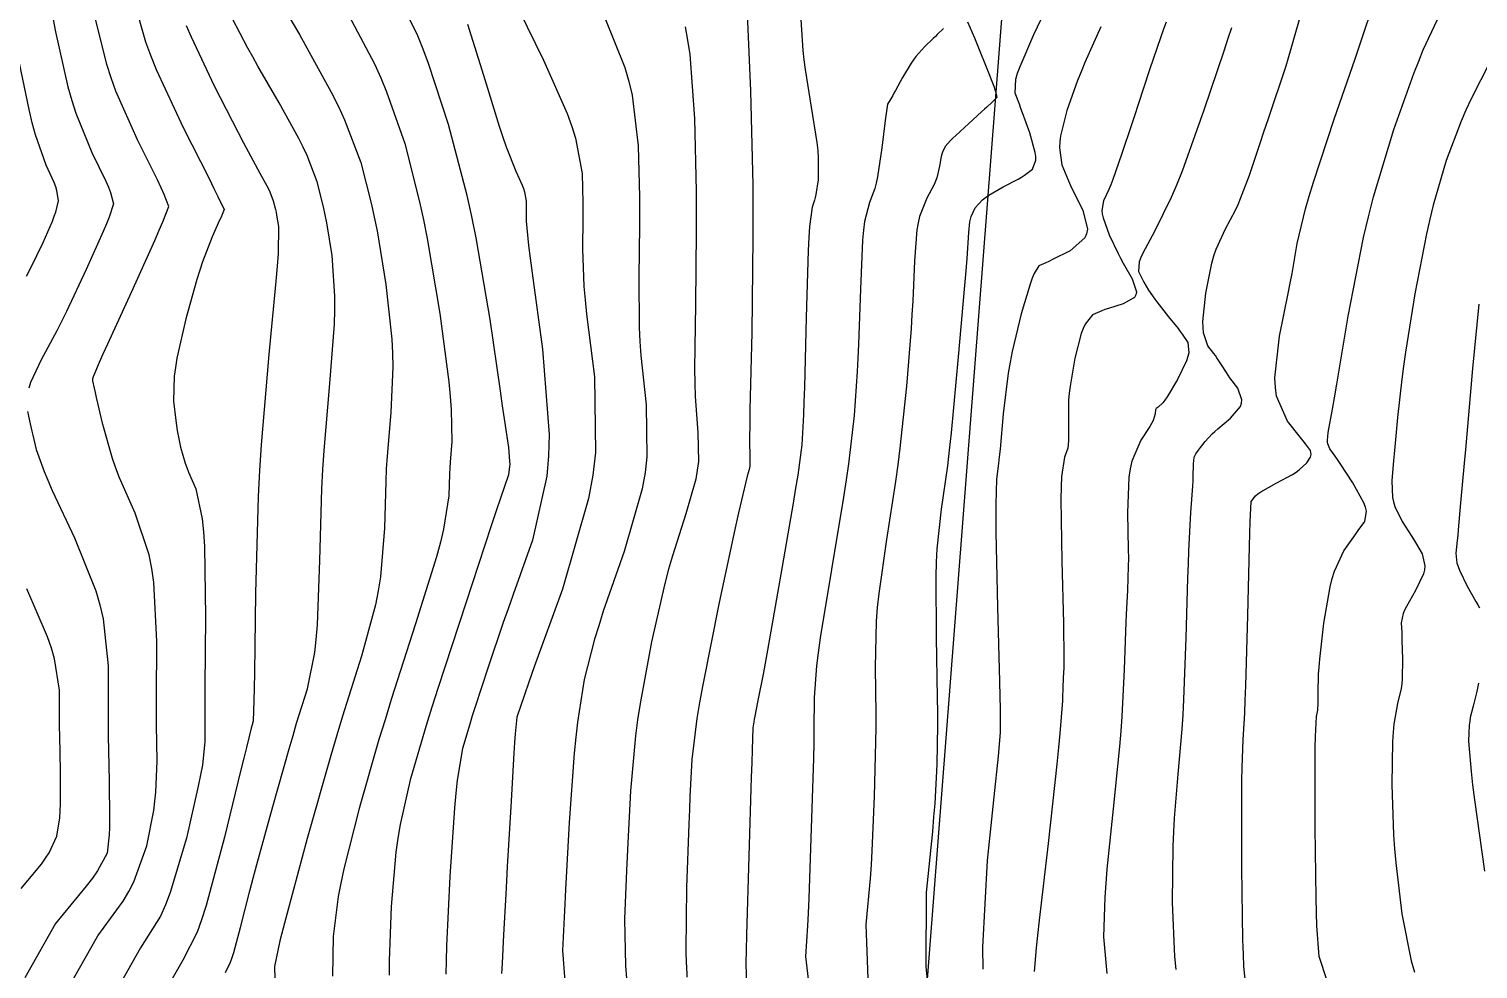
# Model space of a CAD drawing. Header units: metres. Extents: x 837476 to 838477, y 1189012 to 1191014.
# Drawn here: x 838122.8 to 838235.9, y 1189500.8 to 1189574.2 of the extents above; entities that cross this region are included whole.
import ezdxf

# ---------------------------------------------------------------- set-up
doc = ezdxf.new("R2010")
doc.units = ezdxf.units.M
doc.header["$LTSCALE"] = 0.3
for name, color, linetype in [('CORREDORVIA', 94, 'Continuous'), ('COTAS 10', 1, 'Continuous'), ('COTAS INT', 252, 'Continuous')]:
    doc.layers.add(name, color=color, linetype=linetype)

msp = doc.modelspace()

# ---------------------------------------------------------------- linework, layer by layer
at = {"layer": 'CORREDORVIA'}
msp.add_lwpolyline([(837910.676, 1191000.965), (838246.889, 1191005.3), (838347.391, 1190870.925), (838423.516, 1190628.699), (838450.215, 1190473.685), (838321.32, 1190375.615), (838242.09, 1190297.633), (838236.889, 1190068.622), (838166.593, 1189160.17), (837860.483, 1189307.124), (837593.191, 1189234.399), (837744.487, 1189686.609), (837700.859, 1189887.9), (837671.347, 1190075.087), (837676.273, 1190181.696), (837885.383, 1190229.429), (837983.184, 1190344.12), (837817.554, 1190502.187), (837798.033, 1190660.17), (837963.574, 1190795.982)], close=True, dxfattribs=at)
at = {"layer": 'COTAS 10'}
for points in [[(838150.9, 1189500.334), (838150.91, 1189501.438), (838151.063, 1189505.686), (838151.441, 1189509.928), (838151.594, 1189511.029), (838151.768, 1189512.097), (838152.57, 1189515.686), (838153.802, 1189519.846), (838154.247, 1189521.274), (838154.738, 1189522.823), (838156.884, 1189529.412), (838158.879, 1189535.43), (838159.275, 1189536.618), (838159.602, 1189537.598), (838160.215, 1189539.412), (838160.317, 1189540.016), (838160.322, 1189540.234), (838160.317, 1189540.474), (838160.215, 1189541.523), (838159.89, 1189543.782), (838159.745, 1189544.785), (838159.575, 1189545.951), (838158.763, 1189551.523), (838157.677, 1189557.898), (838157.335, 1189559.57), (838156.974, 1189561.202), (838155.522, 1189566.759), (838153.966, 1189571.512), (838153.54, 1189572.638), (838153.117, 1189573.681), (838151.605, 1189576.759)], [(838130.953, 1189576.42), (838131.862, 1189573.198), (838132.25, 1189572.157), (838132.698, 1189571.052), (838134.811, 1189566.528), (838136.82, 1189562.535), (838137.203, 1189561.766), (838137.51, 1189561.143), (838137.995, 1189560.108), (838137.849, 1189559.731), (838137.759, 1189559.523), (838137.647, 1189559.271), (838137.066, 1189557.986), (838136.312, 1189556.043), (838136.091, 1189555.376), (838135.865, 1189554.653), (838135.007, 1189551.576), (838134.317, 1189548.497), (838134.198, 1189547.773), (838134.11, 1189547.105), (838134.051, 1189545.153), (838134.223, 1189543.636), (838134.28, 1189543.242), (838134.341, 1189542.858), (838134.6, 1189541.563), (838134.955, 1189540.318), (838135.079, 1189539.966), (838135.213, 1189539.611), (838135.785, 1189538.303), (838136.292, 1189535.961), (838136.383, 1189534.955), (838136.454, 1189533.793), (838136.536, 1189528.303), (838136.497, 1189522.854), (838136.492, 1189521.718), (838136.49, 1189520.743), (838136.503, 1189518.569), (838136.299, 1189516.729), (838136.16, 1189515.965), (838135.985, 1189515.092), (838135.057, 1189511.018), (838133.799, 1189506.789), (838133.417, 1189505.817), (838133.02, 1189504.931), (838131.466, 1189502.45), (838130.112, 1189500.064)], [(838178.846, 1189575.392), (838179.097, 1189569.386), (838179.265, 1189562.021), (838179.282, 1189559.977), (838179.285, 1189557.931), (838179.189, 1189550.522), (838179.054, 1189544.472), (838179.033, 1189543.283), (838179.019, 1189542.304), (838179.03, 1189540.522), (838179.037, 1189540.085), (838179.021, 1189539.954), (838178.997, 1189539.819), (838178.846, 1189539.294), (838178.383, 1189537.424), (838178.162, 1189536.441), (838177.901, 1189535.256), (838176.626, 1189529.294), (838175.365, 1189523.007), (838175.114, 1189521.616), (838174.905, 1189520.378), (838174.503, 1189517.171), (838174.366, 1189514.29), (838174.325, 1189513.256), (838174.281, 1189512.121), (838174.111, 1189507.171), (838174.055, 1189502.274), (838174.083, 1189501.172), (838174.086, 1189501.126), (838174.13, 1189500.18)], [(838206.438, 1189574.389), (838205.202, 1189571.599), (838204.905, 1189570.878), (838204.627, 1189570.181), (838203.788, 1189567.848), (838203.298, 1189565.866), (838203.24, 1189565.39), (838203.216, 1189564.945), (838203.412, 1189563.599), (838203.914, 1189562.362), (838204.084, 1189561.985), (838204.266, 1189561.594), (838205.034, 1189560.057), (838205.401, 1189558.579), (838205.33, 1189558.224), (838205.185, 1189557.893), (838204.04, 1189556.894), (838202.674, 1189556.201), (838202.39, 1189556.063), (838202.147, 1189555.948), (838201.61, 1189555.727), (838201.235, 1189555.11), (838201.093, 1189554.746), (838200.936, 1189554.298), (838200.233, 1189551.98), (838199.527, 1189549.037), (838199.368, 1189548.195), (838199.224, 1189547.342), (838198.834, 1189544.16), (838198.578, 1189541.397), (838198.518, 1189540.807), (838198.463, 1189540.293), (838198.303, 1189539.069), (838198.237, 1189537.093), (838198.24, 1189536.104), (838198.253, 1189534.924), (838198.38, 1189529.069), (838198.529, 1189523.248), (838198.555, 1189522.089), (838198.576, 1189521.127), (838198.598, 1189519.287), (838198.43, 1189517.415), (838198.33, 1189516.431), (838198.207, 1189515.246), (838197.571, 1189509.287), (838197.201, 1189502.505), (838197.247, 1189500.8)], [(838224.116, 1189499.886), (838223.485, 1189501.794), (838223.314, 1189504.188), (838223.278, 1189505.2), (838223.247, 1189506.363), (838223.176, 1189511.828), (838223.17, 1189517.088), (838223.18, 1189518.123), (838223.194, 1189518.975), (838223.288, 1189520.528), (838223.382, 1189521.025), (838223.397, 1189521.211), (838223.407, 1189521.418), (838223.402, 1189522.34), (838223.451, 1189523.824), (838223.494, 1189524.385), (838223.55, 1189525.011), (838223.861, 1189527.815), (838224.343, 1189530.647), (838224.506, 1189531.291), (838224.683, 1189531.874), (838225.43, 1189533.473), (838226.187, 1189534.553), (838226.369, 1189534.81), (838226.54, 1189535.047), (838227.06, 1189535.749), (838227.187, 1189536.566), (838227.11, 1189536.876), (838226.984, 1189537.223), (838226.124, 1189538.777), (838225.132, 1189540.274), (838224.923, 1189540.585), (838224.741, 1189540.851), (838224.323, 1189541.436), (838224.163, 1189541.807), (838224.144, 1189541.938), (838224.137, 1189542.081), (838224.206, 1189542.699), (838224.532, 1189544.518), (838224.686, 1189545.418), (838224.869, 1189546.49), (838225.761, 1189551.795), (838226.962, 1189557.94), (838227.338, 1189559.543), (838227.734, 1189561.102), (838229.324, 1189566.376), (838230.888, 1189570.73), (838231.268, 1189571.71), (838231.624, 1189572.591), (838232.72, 1189574.958)]]:
    msp.add_lwpolyline(points, dxfattribs=at)
at = {"layer": 'COTAS INT'}
for points in [[(838124.085, 1189578.021), (838124.83, 1189573.997), (838125.799, 1189569.691), (838126.1, 1189568.638), (838126.416, 1189567.646), (838127.679, 1189564.568), (838128.764, 1189562.322), (838128.968, 1189561.855), (838129.131, 1189561.455), (838129.37, 1189560.57), (838129.023, 1189559.509), (838128.816, 1189558.998), (838128.561, 1189558.393), (838127.237, 1189555.422), (838125.7, 1189552.163), (838125.311, 1189551.376), (838124.938, 1189550.638), (838123.72, 1189548.39), (838122.878, 1189546.602), (838122.741, 1189546.154)], [(838141.568, 1189577.709), (838143.885, 1189573.778), (838146.369, 1189569.28), (838146.918, 1189568.167), (838147.408, 1189567.111), (838148.676, 1189563.778), (838149.511, 1189560.519), (838149.726, 1189559.511), (838149.935, 1189558.456), (838150.634, 1189554.265), (838151.091, 1189549.999), (838151.148, 1189548.897), (838151.174, 1189547.83), (838151.017, 1189544.265), (838150.723, 1189540.847), (838150.663, 1189539.873), (838150.613, 1189538.887), (838150.509, 1189535.228), (838150.21, 1189531.421), (838150.036, 1189530.342), (838149.823, 1189529.252), (838148.725, 1189525.228), (838147.251, 1189520.555), (838146.802, 1189519.056), (838146.334, 1189517.469), (838144.494, 1189510.996), (838142.91, 1189505.173), (838142.605, 1189503.995), (838142.356, 1189503.005), (838141.939, 1189500.996), (838141.987, 1189499.063)], [(838161.044, 1189575.659), (838162.928, 1189571.788), (838164.787, 1189567.603), (838165.149, 1189566.607), (838165.444, 1189565.682), (838165.957, 1189562.928), (838166.009, 1189560.631), (838166.015, 1189559.993), (838166.016, 1189559.355), (838165.985, 1189557.043), (838166.092, 1189554.101), (838166.179, 1189553.065), (838166.292, 1189551.933), (838166.906, 1189547.043), (838166.998, 1189541.146), (838166.781, 1189539.379), (838166.459, 1189537.552), (838164.42, 1189530.471), (838162.214, 1189524.397), (838161.786, 1189523.206), (838161.438, 1189522.228), (838160.842, 1189520.471), (838160.722, 1189519.173), (838160.674, 1189518.485), (838160.62, 1189517.655), (838160.371, 1189513.469), (838160.109, 1189508.824), (838160.046, 1189507.704), (838159.987, 1189506.656), (838159.812, 1189503.469), (838159.695, 1189501.257), (838159.673, 1189500.823), (838159.656, 1189500.466)], [(838192.996, 1189499.197), (838192.811, 1189500.979), (838192.841, 1189506.787), (838193.319, 1189511.555), (838193.418, 1189512.681), (838193.501, 1189513.723), (838193.68, 1189516.787), (838193.719, 1189519.84), (838193.714, 1189520.875), (838193.703, 1189521.993), (838193.606, 1189526.714), (838193.583, 1189531.446), (838193.617, 1189532.571), (838193.67, 1189533.615), (838194.008, 1189536.714), (838194.489, 1189540.103), (838194.632, 1189541.329), (838194.78, 1189542.681), (838195.347, 1189548.603), (838195.828, 1189554.193), (838195.922, 1189555.336), (838195.999, 1189556.302), (838196.131, 1189558.327), (838196.223, 1189559.154), (838196.273, 1189559.365), (838196.334, 1189559.569), (838196.647, 1189560.239), (838197.216, 1189560.868), (838197.438, 1189561.045), (838197.69, 1189561.224), (838198.832, 1189561.88), (838199.991, 1189562.498), (838200.253, 1189562.652), (838200.488, 1189562.799), (838201.123, 1189563.271), (838201.374, 1189563.962), (838201.366, 1189564.248), (838201.326, 1189564.575), (838200.904, 1189566.095), (838200.339, 1189567.657), (838200.209, 1189568.011), (838200.09, 1189568.33), (838199.755, 1189569.196), (838199.82, 1189570.291), (838199.953, 1189570.755), (838200.137, 1189571.288), (838201.218, 1189573.793), (838202.377, 1189576.224)], [(838217.825, 1189499.072), (838217.617, 1189500.991), (838217.575, 1189501.944), (838217.538, 1189503.08), (838217.46, 1189508.706), (838217.453, 1189514.388), (838217.462, 1189515.559), (838217.475, 1189516.556), (838217.562, 1189518.706), (838217.687, 1189520.812), (838217.725, 1189521.781), (838217.764, 1189522.917), (838217.914, 1189528.416), (838218.052, 1189533.791), (838218.082, 1189534.848), (838218.11, 1189535.719), (838218.18, 1189537.312), (838218.511, 1189537.758), (838218.702, 1189537.907), (838218.936, 1189538.067), (838220.141, 1189538.736), (838221.411, 1189539.43), (838221.687, 1189539.606), (838221.929, 1189539.775), (838222.53, 1189540.325), (838222.807, 1189540.781), (838222.845, 1189540.891), (838222.866, 1189540.993), (838222.804, 1189541.301), (838222.426, 1189541.81), (838222.248, 1189542.04), (838222.038, 1189542.307), (838221.016, 1189543.591), (838220.174, 1189545.541), (838220.078, 1189546.229), (838220.041, 1189546.98), (838220.404, 1189550.228), (838221.073, 1189553.565), (838221.229, 1189554.374), (838221.373, 1189555.132), (838221.788, 1189557.454), (838222.433, 1189560.156), (838222.722, 1189561.154), (838223.059, 1189562.261), (838224.674, 1189567.162), (838226.297, 1189571.895), (838226.639, 1189572.895), (838226.934, 1189573.76), (838227.614, 1189575.766)], [(838126.272, 1189500.089), (838128.152, 1189503.401), (838130.129, 1189506.101), (838130.566, 1189506.861), (838130.955, 1189507.627), (838131.959, 1189510.439), (838132.502, 1189513.184), (838132.6, 1189513.907), (838132.676, 1189514.614), (838132.762, 1189517.038), (838132.722, 1189519.884), (838132.717, 1189520.859), (838132.716, 1189521.914), (838132.739, 1189526.397), (838132.506, 1189530.978), (838132.344, 1189532.095), (838132.14, 1189533.146), (838131.05, 1189536.397), (838129.833, 1189539.175), (838129.549, 1189539.929), (838129.287, 1189540.676), (838128.532, 1189543.318), (838128.042, 1189545.425), (838127.948, 1189545.834), (838127.872, 1189546.167), (838127.747, 1189546.743), (838127.75, 1189546.844), (838127.754, 1189546.879), (838127.761, 1189546.917), (838127.797, 1189547.077), (838128.279, 1189548.195), (838128.566, 1189548.836), (838128.921, 1189549.621), (838130.757, 1189553.653), (838132.588, 1189557.703), (838132.939, 1189558.498), (838133.222, 1189559.152), (838133.683, 1189560.339), (838133.321, 1189561.299), (838133.085, 1189561.811), (838132.792, 1189562.429), (838131.245, 1189565.548), (838129.557, 1189569.349), (838129.175, 1189570.398), (838128.83, 1189571.444), (838127.892, 1189575.209)], [(838135.038, 1189574.485), (838135.414, 1189573.597), (838137.228, 1189569.78), (838139.096, 1189566.12), (838139.506, 1189565.33), (838139.87, 1189564.638), (838140.797, 1189562.946), (838141.336, 1189561.973), (838141.454, 1189561.733), (838141.56, 1189561.507), (838141.831, 1189560.797), (838142.007, 1189560.11), (838142.053, 1189559.897), (838142.097, 1189559.674), (838142.244, 1189558.79), (838142.212, 1189556.68), (838142.143, 1189555.684), (838142.048, 1189554.511), (838141.486, 1189548.79), (838140.88, 1189541.746), (838140.757, 1189539.739), (838140.653, 1189537.707), (838140.44, 1189530.165), (838140.362, 1189523.945), (838140.343, 1189522.747), (838140.326, 1189521.776), (838140.275, 1189520.165), (838140.223, 1189520), (838140.206, 1189519.942), (838140.188, 1189519.879), (838140.11, 1189519.604), (838139.739, 1189518.111), (838139.536, 1189517.28), (838139.289, 1189516.268), (838138.034, 1189511.102), (838136.599, 1189505.767), (838136.238, 1189504.649), (838135.893, 1189503.685), (838134.78, 1189501.498), (838133.952, 1189500.039)], [(838138.094, 1189500.547), (838138.501, 1189501.345), (838138.627, 1189501.697), (838138.758, 1189502.106), (838139.282, 1189504.053), (838140.011, 1189506.913), (838140.271, 1189507.896), (838140.558, 1189508.962), (838141.804, 1189513.506), (838143.076, 1189518.01), (838143.379, 1189519.051), (838143.661, 1189520.002), (838144.5, 1189522.696), (838145.075, 1189525.514), (838145.19, 1189526.544), (838145.286, 1189527.683), (838145.475, 1189532.696), (838145.633, 1189538.297), (838145.71, 1189539.806), (838145.801, 1189541.296), (838146.251, 1189546.527), (838146.611, 1189551.171), (838146.645, 1189552.291), (838146.652, 1189553.339), (838146.439, 1189556.527), (838146.016, 1189559.065), (838145.889, 1189559.704), (838145.759, 1189560.314), (838145.254, 1189562.288), (838144.476, 1189564.323), (838144.173, 1189564.973), (838143.832, 1189565.66), (838142.288, 1189568.452), (838140.639, 1189571.305), (838140.233, 1189572.03), (838139.849, 1189572.726), (838138.646, 1189575.008)], [(838147.745, 1189575.268), (838149.743, 1189571.48), (838150.229, 1189570.402), (838150.687, 1189569.312), (838152.099, 1189565.268), (838153.262, 1189560.724), (838153.563, 1189559.318), (838153.854, 1189557.847), (838154.829, 1189552.002), (838155.531, 1189546.658), (838155.651, 1189545.503), (838155.738, 1189544.49), (838155.782, 1189542.002), (838155.644, 1189540.398), (838155.616, 1189539.94), (838155.593, 1189539.478), (838155.544, 1189537.759), (838155.134, 1189535.159), (838154.883, 1189534.139), (838154.572, 1189532.99), (838152.95, 1189527.759), (838151.048, 1189521.851), (838150.561, 1189520.275), (838150.09, 1189518.725), (838148.532, 1189513.341), (838147.339, 1189508.635), (838147.099, 1189507.512), (838146.899, 1189506.466), (838146.501, 1189503.341), (838146.449, 1189500.25)], [(838156.988, 1189574.581), (838158.249, 1189570.594), (838159.471, 1189566.635), (838159.756, 1189565.774), (838160.018, 1189565.014), (838160.775, 1189563.12), (838161.267, 1189562.012), (838161.363, 1189561.749), (838161.441, 1189561.504), (838161.577, 1189560.775), (838161.591, 1189560.167), (838161.592, 1189559.998), (838161.592, 1189559.829), (838161.584, 1189559.217), (838161.772, 1189557.311), (838161.895, 1189556.326), (838162.049, 1189555.143), (838162.865, 1189549.217), (838163.364, 1189542.538), (838163.319, 1189540.879), (838163.194, 1189539.302), (838162.082, 1189534.297), (838160.553, 1189530.046), (838160.165, 1189528.945), (838159.793, 1189527.877), (838158.577, 1189524.297), (838157.598, 1189521.289), (838157.374, 1189520.582), (838157.171, 1189519.93), (838156.608, 1189518.03), (838156.197, 1189515.559), (838156.089, 1189514.546), (838155.983, 1189513.39), (838155.625, 1189508.03), (838155.372, 1189502.626), (838155.333, 1189501.442), (838155.308, 1189500.394)], [(838167.733, 1189575.081), (838169.29, 1189571.203), (838169.598, 1189570.121), (838169.854, 1189569.035), (838170.337, 1189565.081), (838170.428, 1189561.094), (838170.437, 1189559.988), (838170.439, 1189558.88), (838170.387, 1189554.87), (838170.413, 1189550.892), (838170.464, 1189549.804), (838170.534, 1189548.723), (838170.947, 1189544.87), (838171.011, 1189540.792), (838170.861, 1189539.57), (838170.638, 1189538.308), (838169.229, 1189533.412), (838167.603, 1189528.739), (838167.245, 1189527.618), (838166.926, 1189526.571), (838166.103, 1189523.412), (838165.582, 1189520.075), (838165.453, 1189518.916), (838165.33, 1189517.655), (838164.942, 1189512.251), (838164.654, 1189507.025), (838164.594, 1189505.876), (838164.543, 1189504.857), (838164.429, 1189502.251), (838164.61, 1189499.86)], [(838174, 1189574.382), (838174.188, 1189573.35), (838174.35, 1189572.214), (838174.717, 1189567.234), (838174.847, 1189561.558), (838174.859, 1189559.982), (838174.862, 1189558.405), (838174.788, 1189552.696), (838174.733, 1189547.682), (838174.748, 1189546.543), (838174.777, 1189545.513), (838174.989, 1189542.696), (838175.024, 1189540.439), (838174.941, 1189539.762), (838174.818, 1189539.063), (838174.037, 1189536.353), (838172.993, 1189533.082), (838172.703, 1189532.029), (838172.414, 1189530.913), (838171.365, 1189526.353), (838170.474, 1189521.541), (838170.283, 1189520.266), (838170.118, 1189519.016), (838169.723, 1189514.711), (838169.51, 1189510.657), (838169.459, 1189509.566), (838169.412, 1189508.489), (838169.27, 1189504.711), (838169.332, 1189501.067), (838169.413, 1189500.074)], [(838183.017, 1189574.962), (838183.186, 1189572.543), (838183.267, 1189571.814), (838183.364, 1189571.059), (838183.841, 1189568.12), (838184.272, 1189565.36), (838184.34, 1189564.718), (838184.386, 1189564.128), (838184.369, 1189562.442), (838184.198, 1189561.299), (838184.147, 1189561.052), (838184.096, 1189560.835), (838183.897, 1189560.304), (838183.701, 1189558.777), (838183.651, 1189557.933), (838183.603, 1189556.906), (838183.444, 1189551.677), (838183.302, 1189546.246), (838183.264, 1189545.093), (838183.227, 1189544.091), (838183.102, 1189541.739), (838182.779, 1189539.363), (838182.618, 1189538.347), (838182.426, 1189537.175), (838181.474, 1189531.648), (838180.492, 1189526.136), (838180.282, 1189524.973), (838180.097, 1189523.967), (838179.652, 1189521.648), (838179.43, 1189520.554), (838179.386, 1189520.32), (838179.35, 1189520.116), (838179.283, 1189519.631), (838179.222, 1189517.922), (838179.19, 1189516.946), (838179.151, 1189515.753), (838178.952, 1189509.631), (838178.777, 1189503.481), (838178.752, 1189502.27), (838178.738, 1189501.273), (838178.771, 1189499.449)], [(838196.043, 1189574.771), (838196.572, 1189573.521), (838196.731, 1189573.135), (838196.897, 1189572.733), (838197.545, 1189571.136), (838198.084, 1189569.747), (838198.18, 1189569.476), (838198.254, 1189569.254), (838198.332, 1189568.86), (838198.231, 1189568.759), (838198.193, 1189568.722), (838198.149, 1189568.68), (838197.954, 1189568.495), (838197.537, 1189568.112), (838197.354, 1189567.946), (838197.141, 1189567.753), (838196.13, 1189566.841), (838195.117, 1189565.905), (838194.904, 1189565.697), (838194.719, 1189565.513), (838194.295, 1189565.033), (838194.086, 1189564.597), (838194.037, 1189564.44), (838193.992, 1189564.267), (838193.862, 1189563.51), (838193.645, 1189562.602), (838193.544, 1189562.334), (838193.427, 1189562.058), (838192.856, 1189561.001), (838192.293, 1189559.579), (838192.18, 1189559.073), (838192.086, 1189558.519), (838191.902, 1189556.11), (838191.766, 1189552.95), (838191.703, 1189551.921), (838191.628, 1189550.826), (838191.265, 1189546.315), (838190.762, 1189541.473), (838190.598, 1189540.168), (838190.425, 1189538.88), (838189.712, 1189534.358), (838189.103, 1189530.136), (838188.994, 1189529.037), (838188.912, 1189527.968), (838188.832, 1189524.358), (838188.876, 1189520.737), (838188.872, 1189519.661), (838188.861, 1189518.554), (838188.762, 1189514.287), (838188.573, 1189510.032), (838188.506, 1189508.931), (838188.432, 1189507.864), (838188.111, 1189504.287), (838188.252, 1189500.054)], [(838211.541, 1189574.746), (838211.338, 1189574.2), (838211.122, 1189573.603), (838210.251, 1189571.027), (838209.34, 1189568.242), (838209.1, 1189567.514), (838208.865, 1189566.805), (838208.062, 1189564.4), (838207.379, 1189562.458), (838207.221, 1189562.04), (838207.075, 1189561.674), (838206.659, 1189560.788), (838206.527, 1189560.05), (838206.56, 1189559.778), (838206.624, 1189559.477), (838207.106, 1189558.143), (838207.794, 1189556.685), (838207.988, 1189556.305), (838208.183, 1189555.936), (838208.898, 1189554.69), (838209.229, 1189553.675), (838209.182, 1189553.451), (838209.075, 1189553.252), (838208.186, 1189552.741), (838207.039, 1189552.396), (838206.77, 1189552.302), (838206.521, 1189552.209), (838205.794, 1189551.879), (838205.223, 1189551.163), (838205.072, 1189550.827), (838204.924, 1189550.432), (838204.414, 1189548.505), (838204.04, 1189546.324), (838203.977, 1189545.768), (838203.931, 1189545.233), (838203.913, 1189543.472), (838203.924, 1189542.072), (838203.897, 1189541.764), (838203.858, 1189541.49), (838203.605, 1189540.789), (838203.368, 1189539.254), (838203.337, 1189538.454), (838203.322, 1189537.492), (838203.392, 1189532.667), (838203.52, 1189527.809), (838203.541, 1189526.826), (838203.555, 1189526.001), (838203.552, 1189524.331), (838203.508, 1189523.544), (838203.497, 1189523.276), (838203.487, 1189522.986), (838203.451, 1189521.754), (838203.258, 1189519.211), (838203.148, 1189518.094), (838203.014, 1189516.797), (838202.324, 1189510.62), (838201.642, 1189504.617), (838201.512, 1189503.43), (838201.407, 1189502.449), (838201.243, 1189500.62)], [(838212.331, 1189500.766), (838212.23, 1189501.773), (838212.054, 1189506.011), (838212.104, 1189510.408), (838212.145, 1189511.516), (838212.197, 1189512.577), (838212.483, 1189516.011), (838212.798, 1189519.545), (838212.869, 1189520.668), (838212.933, 1189521.854), (838213.105, 1189526.662), (838213.24, 1189531.337), (838213.28, 1189532.439), (838213.322, 1189533.458), (838213.486, 1189536.446), (838213.622, 1189538.506), (838213.647, 1189538.939), (838213.666, 1189539.314), (838213.689, 1189540.173), (838213.707, 1189540.595), (838213.724, 1189540.694), (838213.745, 1189540.785), (838213.863, 1189541.048), (838214.066, 1189541.322), (838214.14, 1189541.42), (838214.223, 1189541.527), (838214.588, 1189541.994), (838215.146, 1189542.598), (838215.349, 1189542.792), (838215.574, 1189542.997), (838216.566, 1189543.835), (838217.341, 1189544.746), (838217.43, 1189544.998), (838217.464, 1189545.249), (838217.134, 1189546.154), (838216.522, 1189546.984), (838216.379, 1189547.189), (838216.246, 1189547.383), (838215.864, 1189547.991), (838215.513, 1189548.544), (838215.401, 1189548.704), (838215.282, 1189548.866), (838214.801, 1189549.474), (838214.458, 1189550.485), (838214.427, 1189550.901), (838214.423, 1189551.376), (838214.64, 1189553.585), (838215.118, 1189555.934), (838215.278, 1189556.498), (838215.452, 1189557.024), (838216.18, 1189558.61), (838216.959, 1189560.067), (838217.164, 1189560.512), (838217.364, 1189560.975), (838218.048, 1189562.798), (838218.883, 1189565.288), (838219.179, 1189566.172), (838219.503, 1189567.14), (838220.904, 1189571.338), (838222.068, 1189575.318)], [(838194.157, 1189574.256), (838193.681, 1189573.776), (838193.529, 1189573.626), (838193.367, 1189573.47), (838192.709, 1189572.846), (838192.005, 1189572.068), (838191.815, 1189571.814), (838191.626, 1189571.544), (838190.96, 1189570.43), (838190.411, 1189569.411), (838190.296, 1189569.2), (838190.197, 1189569.02), (838189.975, 1189568.63), (838189.876, 1189568.471), (838189.855, 1189568.438), (838189.836, 1189568.409), (838189.792, 1189568.342), (838189.708, 1189567.796), (838189.665, 1189567.465), (838189.613, 1189567.057), (838189.352, 1189564.933), (838189.009, 1189562.675), (838188.905, 1189562.182), (838188.797, 1189561.747), (838188.376, 1189560.652), (838187.997, 1189559.178), (838187.916, 1189558.503), (838187.845, 1189557.712), (838187.673, 1189553.894), (838187.534, 1189549.598), (838187.483, 1189548.507), (838187.428, 1189547.459), (838187.184, 1189544.027), (838186.743, 1189540.264), (838186.564, 1189539.007), (838186.36, 1189537.657), (838185.417, 1189532.002), (838184.535, 1189526.658), (838184.371, 1189525.504), (838184.241, 1189524.49), (838184.058, 1189522.002), (838184.05, 1189519.482), (838184.031, 1189518.447), (838184.004, 1189517.267), (838183.843, 1189511.787), (838183.645, 1189506.341), (838183.594, 1189505.181), (838183.545, 1189504.173), (838183.382, 1189501.787), (838183.692, 1189499.128)], [(838216.657, 1189574.302), (838216.375, 1189573.463), (838216.049, 1189572.492), (838214.498, 1189567.886), (838212.785, 1189563.103), (838212.356, 1189562.022), (838211.947, 1189561.045), (838210.632, 1189558.395), (838209.72, 1189556.719), (838209.565, 1189556.358), (838209.452, 1189556.04), (838209.394, 1189555.263), (838209.646, 1189554.746), (838209.728, 1189554.592), (838209.815, 1189554.434), (838210.173, 1189553.825), (838210.651, 1189553.118), (838210.814, 1189552.897), (838210.99, 1189552.665), (838211.736, 1189551.741), (838212.472, 1189550.826), (838212.641, 1189550.6), (838212.796, 1189550.388), (838213.231, 1189549.72), (838213.316, 1189548.921), (838213.249, 1189548.625), (838213.144, 1189548.296), (838212.438, 1189546.839), (838211.623, 1189545.49), (838211.448, 1189545.231), (838211.296, 1189545.021), (838210.931, 1189544.671), (838210.759, 1189544.578), (838210.728, 1189544.529), (838210.704, 1189544.469), (838210.679, 1189544.171), (838210.521, 1189543.63), (838210.414, 1189543.418), (838210.28, 1189543.18), (838209.565, 1189542.092), (838208.864, 1189540.454), (838208.738, 1189539.868), (838208.642, 1189539.224), (838208.541, 1189536.42), (838208.593, 1189533.561), (838208.594, 1189532.883), (838208.588, 1189532.253), (838208.519, 1189530.389), (838208.415, 1189528.501), (838208.389, 1189527.858), (838208.363, 1189527.161), (838208.278, 1189524.208), (838208.095, 1189520.533), (838208.009, 1189519.381), (838207.906, 1189518.171), (838207.404, 1189513.315), (838206.92, 1189508.597), (838206.828, 1189507.473), (838206.756, 1189506.428), (838206.649, 1189503.315), (838206.921, 1189500.466)], [(838122.582, 1189554.922), (838122.893, 1189555.52), (838123.879, 1189557.547), (838124.594, 1189559.215), (838124.734, 1189559.587), (838124.85, 1189559.921), (838125.058, 1189560.802), (838124.941, 1189561.611), (838124.851, 1189561.899), (838124.736, 1189562.215), (838124.113, 1189563.588), (838123.276, 1189565.943), (838123.025, 1189566.879), (838122.767, 1189567.938), (838121.769, 1189572.786)], [(838236.894, 1189571.78), (838235.342, 1189568.717), (838234.955, 1189567.867), (838234.586, 1189567.017), (838233.406, 1189563.938), (838232.389, 1189560.466), (838232.122, 1189559.367), (838231.861, 1189558.209), (838230.972, 1189553.53), (838230.245, 1189548.965), (838230.087, 1189547.878), (838229.947, 1189546.869), (838229.598, 1189543.864), (838229.391, 1189541.586), (838229.342, 1189541.035), (838229.296, 1189540.518), (838229.158, 1189538.941), (838229.213, 1189537.628), (838229.288, 1189537.278), (838229.39, 1189536.935), (838229.974, 1189535.744), (838230.674, 1189534.657), (838230.848, 1189534.379), (838231.014, 1189534.11), (838231.545, 1189533.223), (838231.752, 1189532.282), (838231.715, 1189531.981), (838231.637, 1189531.661), (838231.012, 1189530.358), (838230.299, 1189529.11), (838230.165, 1189528.825), (838230.059, 1189528.566), (838229.904, 1189527.851), (838229.935, 1189527.087), (838229.946, 1189526.797), (838229.957, 1189526.473), (838230.009, 1189525.022), (838229.983, 1189523.471), (838229.946, 1189523.085), (838229.897, 1189522.717), (838229.611, 1189521.543), (838229.319, 1189519.933), (838229.265, 1189519.29), (838229.223, 1189518.561), (838229.17, 1189515.216), (838229.302, 1189511.293), (838229.377, 1189510.2), (838229.468, 1189509.103), (838229.938, 1189505.117), (838230.671, 1189501.448), (838230.929, 1189500.551)], [(838235.964, 1189552.72), (838235.477, 1189547.698), (838235.012, 1189542.575), (838234.906, 1189541.387), (838234.808, 1189540.299), (838234.537, 1189537.203), (838234.353, 1189535.115), (838234.31, 1189534.663), (838234.272, 1189534.265), (838234.164, 1189533.286), (838234.251, 1189532.512), (838234.335, 1189532.245), (838234.444, 1189531.954), (838235.058, 1189530.712), (838235.733, 1189529.513), (838235.882, 1189529.25), (838236.014, 1189529.017)], [(838122.649, 1189544.353), (838122.921, 1189543.144), (838122.995, 1189542.82), (838123.068, 1189542.5), (838123.326, 1189541.385), (838123.938, 1189539.668), (838124.235, 1189538.969), (838124.586, 1189538.173), (838126.315, 1189534.49), (838127.987, 1189530.331), (838128.304, 1189529.235), (838128.557, 1189528.163), (838128.942, 1189524.49), (838128.936, 1189520.973), (838128.943, 1189519.999), (838128.953, 1189519.025), (838129.022, 1189515.507), (838129.054, 1189512.5), (838129.041, 1189511.848), (838129.019, 1189511.275), (838128.861, 1189509.859), (838128.11, 1189508.465), (838127.715, 1189507.906), (838127.238, 1189507.271), (838124.838, 1189504.353), (838122.433, 1189500.114)], [(838122.156, 1189507.087), (838123.737, 1189509.005), (838124.063, 1189509.463), (838124.342, 1189509.89), (838124.947, 1189511.168), (838125.167, 1189512.602), (838125.202, 1189513.127), (838125.226, 1189513.708), (838125.221, 1189516.268), (838125.163, 1189519.015), (838125.153, 1189519.713), (838125.146, 1189520.384), (838125.145, 1189522.583), (838124.763, 1189525.029), (838124.515, 1189525.856), (838124.207, 1189526.748), (838122.583, 1189530.507)], [(838235.939, 1189523.128), (838235.862, 1189522.729), (838235.786, 1189522.365), (838235.508, 1189521.343), (838235.286, 1189520.441), (838235.244, 1189520.152), (838235.211, 1189519.847), (838235.163, 1189518.604), (838235.357, 1189516.223), (838235.476, 1189515.2), (838235.623, 1189514.019), (838236.391, 1189508.439)]]:
    msp.add_lwpolyline(points, dxfattribs=at)

doc.saveas('drawing.dxf')
